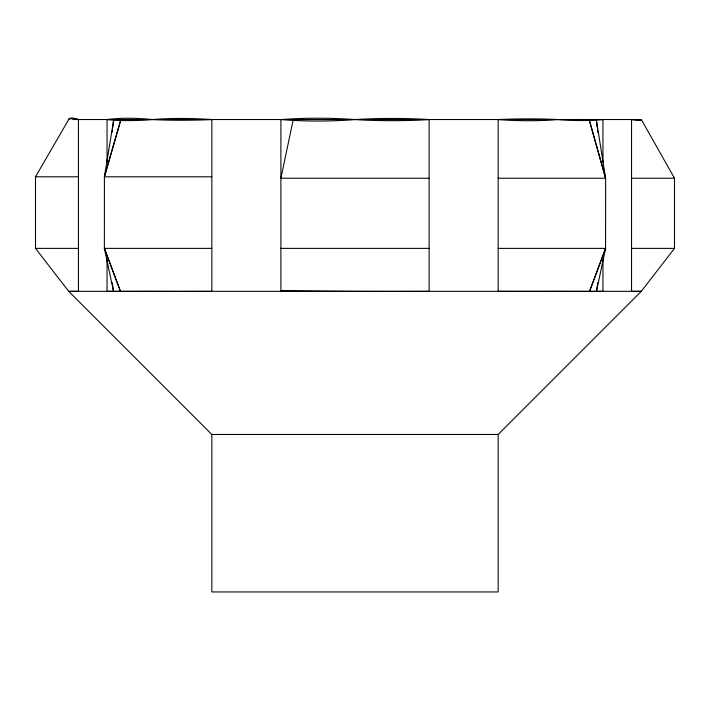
<?xml version="1.0" encoding="UTF-8"?>
<svg xmlns="http://www.w3.org/2000/svg" width="710" height="710" viewBox="0 0 710 710"><rect width="100%" height="100%" fill="white"/><g stroke="black" fill="none" stroke-linecap="round" stroke-linejoin="round"><path stroke-width="1.06" d="M112.242 132.113L112.499 129.939M112.748 127.756L113.635 120.123L104.414 176.799L104.37 248.376L113.529 291.348L112.233 282.749M597.767 282.766L596.471 291.366L605.586 248.376L605.63 178.228L596.373 120.088L597.243 127.773M280.849 290.585A286.308 10.792 0.3 0 0 429.106 291.322L429.106 119.537A286.308 127.871 -3.8 0 0 355 119.537A286.308 174.651 -5.8 0 1 293.07 120.372L280.894 178.228L429.106 178.228M104.37 176.799L120.638 120.478L104.414 176.799L211.846 176.799M605.63 248.376L589.531 291.393L605.586 248.376L498.154 248.376M35.5 176.799L68.692 119.537A286.308 22.596 37 0 1 78.446 119.537L78.446 291.322L68.692 291.322L35.5 248.376L35.5 176.799L78.446 176.799M640.722 120.407A286.308 23.936 39.6 0 0 641.308 119.537A286.308 13.774 21.5 0 1 631.554 119.537L631.554 291.322L641.308 291.322L68.692 291.322L211.846 434.476L498.154 434.476L641.308 291.322L674.5 248.376L674.5 178.228L641.308 119.537L73.023 119.537M280.894 291.322L280.894 119.537L293.061 118.801A286.308 153.635 4.8 0 1 355 119.537A286.308 131.82 3.9 0 0 429.106 119.537M602.95 259.39L602.95 291.322A286.015 5.476 1.4 0 1 557.457 291.322A286.015 5.361 0.8 0 1 498.154 291.322L498.154 119.537L508.804 119.165A286.308 61.61 -9.7 0 1 557.448 119.537A286.308 3.701 -1 0 1 602.95 119.537L602.95 162.723M498.154 178.228L605.63 178.228L589.38 120.425L605.586 178.228M631.554 178.228L674.5 178.228M35.5 248.376L78.446 248.376M104.414 248.376L120.469 291.357L104.37 248.376L211.846 248.376M280.894 248.376L429.106 248.376M631.554 248.376L674.5 248.376M280.894 119.537L293.07 120.372M597.492 129.965L597.74 132.158M498.154 434.476L498.154 591.945L211.846 591.945L211.846 434.476M107.05 162.483L107.05 119.537A286.308 75.846 -21 0 0 152.552 119.537A286.308 99.586 16.5 0 1 211.846 119.537L211.846 291.322A286.308 8.485 -1.3 0 1 152.552 291.322A286.308 3 -0.8 0 1 107.05 291.322L107.05 259.39M211.846 119.537A286.308 61.61 -9.7 0 1 152.552 119.537A286.308 90.276 25.7 0 0 107.05 119.537M602.95 119.537A286.308 71.257 19.6 0 1 557.448 119.537A286.308 111.541 18.9 0 1 498.154 119.537M68.692 119.537A286.308 12.15 18.8 0 1 78.446 119.537"/></g></svg>
